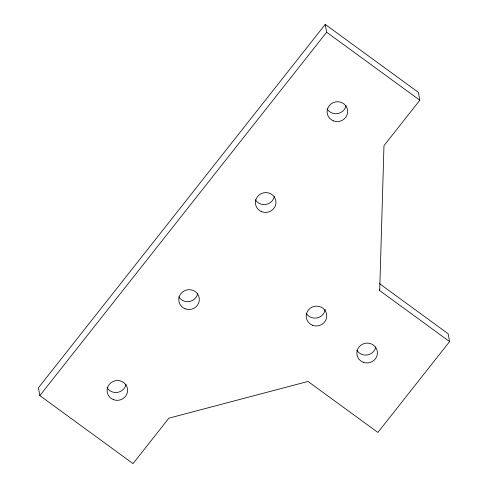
<?xml version="1.0" encoding="UTF-8"?>
<svg xmlns="http://www.w3.org/2000/svg" width="488" height="488" viewBox="0 0 488 488"><rect width="100%" height="100%" fill="white"/><g stroke="black" fill="none" stroke-linecap="round" stroke-linejoin="round"><path stroke-width="0.73" d="M449.588 341.588L379.701 290.598L383.977 145.644L419.826 100.223L418.405 92.384L325.215 24.4L38.412 387.777L39.839 395.615L133.023 463.6L168.872 418.179L307.995 381.445L377.889 432.435L449.588 341.588L448.161 333.755L379.499 283.656M39.839 395.615L326.643 32.232L325.215 24.4M326.643 32.232L419.826 100.223M379.438 289.177L379.701 290.598M375.809 346.998A10.303 9.919 -10.3 0 1 367.385 354.959A10.303 9.919 -10.3 0 1 356.801 350.25M325.252 309.392A10.303 9.919 -10.3 0 1 317.048 317.932A10.303 9.919 -10.3 0 1 306.135 313.284M126.014 384.41A10.303 9.919 -10.3 0 1 117.59 392.37A10.303 9.919 -10.3 0 1 107.012 387.661M197.713 293.569A10.303 9.919 -10.3 0 1 189.289 301.523A10.303 9.919 -10.3 0 1 178.712 296.82M274.347 196.475A10.303 9.919 -10.3 0 1 265.923 204.435A10.303 9.919 -10.3 0 1 255.34 199.726M346.047 105.634A10.303 9.919 -10.3 0 1 337.623 113.588A10.303 9.919 -10.3 0 1 327.045 108.885M333.432 120.865A10.303 9.919 -10.3 0 0 347.584 110.233A10.303 9.919 -10.3 0 0 331.132 103.846A10.303 9.919 -10.3 0 0 333.432 120.865M113.399 399.648A10.303 9.919 -10.3 0 0 127.551 389.015A10.303 9.919 -10.3 0 0 111.099 382.629A10.303 9.919 -10.3 0 0 113.399 399.648M185.105 308.806A10.303 9.919 -10.3 0 0 199.25 298.174A10.303 9.919 -10.3 0 0 182.799 291.781A10.303 9.919 -10.3 0 0 185.105 308.806M363.194 362.236A10.303 9.919 -10.3 0 0 377.346 351.604A10.303 9.919 -10.3 0 0 360.894 345.217A10.303 9.919 -10.3 0 0 363.194 362.236M312.527 325.27A10.303 9.919 -10.3 0 0 326.679 314.638A10.303 9.919 -10.3 0 0 310.222 308.245A10.303 9.919 -10.3 0 0 312.527 325.27M261.733 211.713A10.303 9.919 -10.3 0 0 275.885 201.08A10.303 9.919 -10.3 0 0 259.433 194.694A10.303 9.919 -10.3 0 0 261.733 211.713"/></g></svg>
